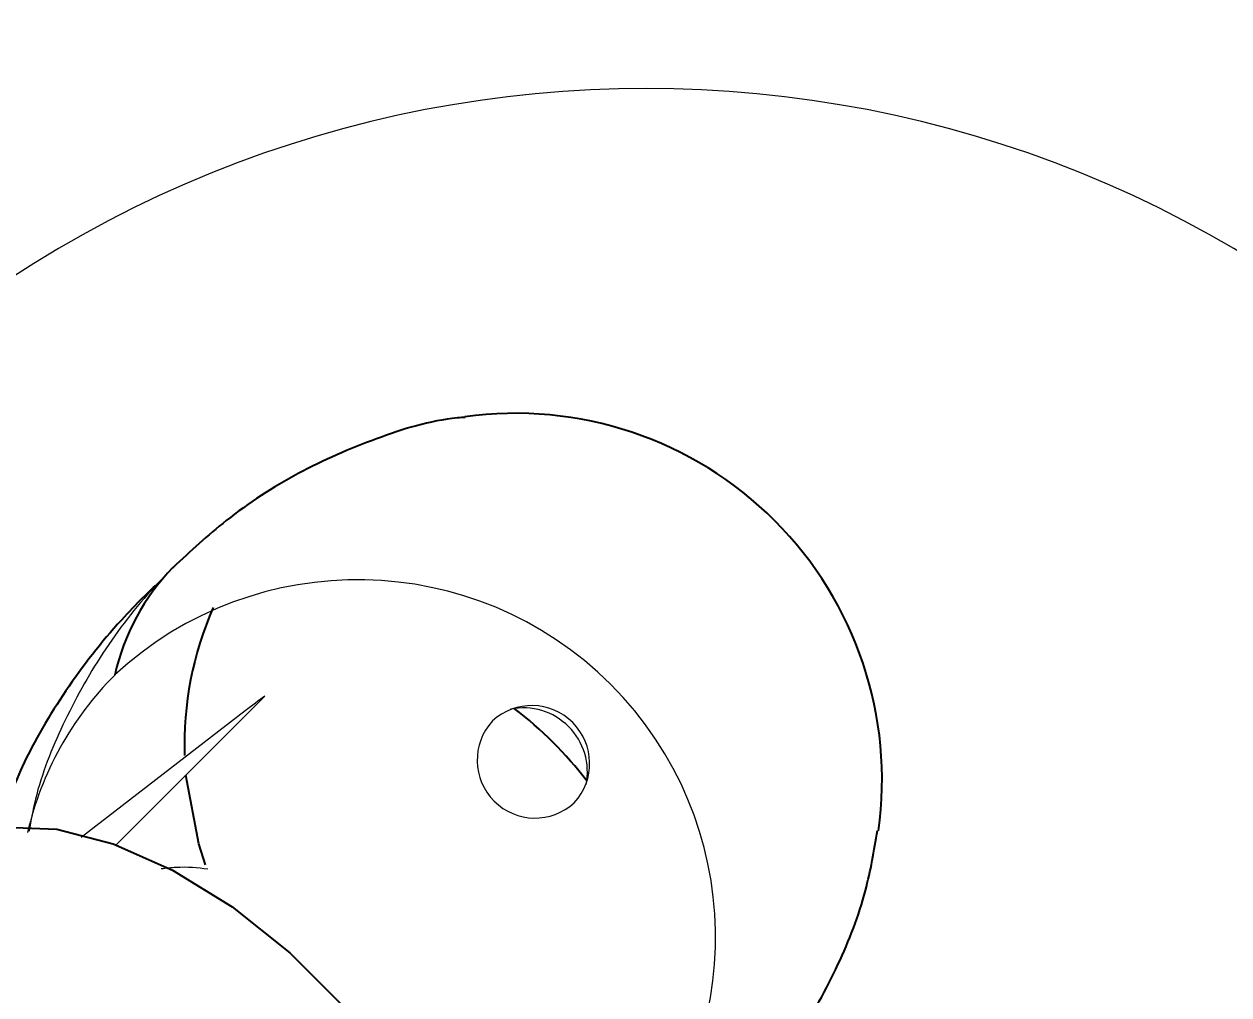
# Model space of a CAD drawing. Header units: millimetres. Extents: x -635 to 515, y -448 to 489.
# Drawn here: x 145.48 to 174.65, y -316.99 to -293.48 of the extents above; entities that cross this region are included whole.
import ezdxf

# ---------------------------------------------------------------- set-up
doc = ezdxf.new("R2010")
doc.units = ezdxf.units.MM
doc.header["$PDSIZE"] = -1
doc.dimstyles.new('ISO-25', dxfattribs={"dimtxt": 2.5, "dimasz": 2.5, "dimexe": 1.25, "dimexo": 0.625, "dimtad": 1, "dimtxsty": 'Standard', "dimcen": 2.5, "dimadec": 0, "dimazin": 0, "dimtfac": 1, "dimtmove": 0, "dimatfit": 3, "dimfxl": 0, "dimarcsym": 0})

# ---------------------------------------------------------------- blocks, each defined once
blk = doc.blocks.new('*D4')
at = {"color": 0, "lineweight": -2, "transparency": 16777216}
for p, q in [((-200.654, -72.75), (-224.205, -100.64)), ((-221.037, -102.007), (-34.947, -259.146)), ((159.588, -423.416), (-26.502, -266.277)), ((185.016, -398.421), (161.465, -426.311))]:
    blk.add_line(p, q, dxfattribs=at)
at = {"color": 0, "transparency": 16777216}
for points in [[(-220.682, -101.586), (-221.392, -102.427), (-223.56, -99.876)], [(159.943, -422.996), (159.233, -423.837), (162.11, -425.547)]]:
    blk.add_solid(points, dxfattribs=at)
at = {"layer": 'Defpoints', "color": 0, "transparency": 16777216}
for p in [(-200.009, -71.986), (-223.56, -99.876), (185.661, -397.657)]:
    blk.add_point(p, dxfattribs=at)
at = {"color": 0, "transparency": 16777216, "insert": (-30.725, -262.712), "char_height": 3.5, "attachment_point": 5}
blk.add_mtext('504,78', dxfattribs=at)

msp = doc.modelspace()

# ---------------------------------------------------------------- linework, layer by layer
at = {"color": 8, "linetype": 'Continuous', "lineweight": 25}
msp.add_line((148.627, -307.114), (148.372, -307.356), dxfattribs=at)
at = {"color": 144, "linetype": 'Continuous', "lineweight": 18}
for p, q in [((147.715, -313.358), (151.314, -309.758)), ((150.837, -310.115), (146.868, -313.183))]:
    msp.add_line(p, q, dxfattribs=at)
at = {"color": 7, "linetype": 'Continuous', "lineweight": 25, "flags": 128}
for points in [[(149.086, -306.642), (149.09, -306.638), (149.155, -306.574)], [(149.877, -313.84), (149.712, -313.331), (149.4, -311.672)], [(143.615, -313.391), (144.009, -313.182), (145.052, -312.931), (146.28, -312.981), (147.642, -313.332), (149.077, -313.967), (150.522, -314.859), (151.915, -315.969), (153.194, -317.248), (154.304, -318.641), (155.196, -320.086), (155.831, -321.521), (156.182, -322.883), (156.232, -324.111), (155.981, -325.154), (155.773, -325.547)]]:
    msp.add_lwpolyline(points, dxfattribs=at)
at = {"color": 144, "linetype": 'Continuous', "lineweight": 18}
for centre, radius, start, end in [((160.544, -323.042), 28, 315, 135), ((153.564, -315.599), 8.661, 317.1986, 132.8014), ((153.31, -314.854), 7.947, 135.1085, 166.9198), ((157.776, -311.387), 1.401, 317.2824, 132.7176), ((157.572, -311.591), 1.55, 348.4943, 101.5057), ((157.855, -311.308), 1.401, 137.2824, 312.7176)]:
    msp.add_arc(centre, radius, start, end, dxfattribs=at)
at = {"color": 7, "linetype": 'Continuous', "lineweight": 25}
for centre, radius, start, end in [((157.379, -311.784), 8.877, 352.0143, 97.9395), ((157.554, -310.915), 8.187, 156.2032, 181.9473), ((151.691, -317.472), 9.331, 37.3555, 52.6445)]:
    msp.add_arc(centre, radius, start, end, dxfattribs=at)
at = {"color": 8, "linetype": 'Continuous', "lineweight": 25}
msp.add_arc((153.038, -310.459), 5.494, 135.9977, 167.2316, dxfattribs=at)
at = {"color": 7, "linetype": 'Continuous', "lineweight": 25}
for points, knots in [([(156.165, -303.006), (156.103, -303.01), (155.361, -303.066), (153.985, -303.5), (152.094, -304.316), (150.439, -305.388), (149.509, -306.25), (149.09, -306.638)], [0, 0, 0, 0, 0.022913, 0.27325, 0.529948, 0.788133, 1, 1, 1, 1]), ([(148.365, -307.363), (148.189, -307.545), (147.505, -308.25), (146.469, -309.592), (145.45, -311.308), (145.02, -312.48), (144.831, -312.995)], [0, 0, 0, 0, 0.112788, 0.436455, 0.752346, 1, 1, 1, 1]), ([(162.525, -320.073), (162.675, -319.919), (163.299, -319.276), (164.256, -318.037), (165.219, -316.3), (165.87, -314.618), (166.064, -313.497), (166.148, -313.009)], [0, 0, 0, 0, 0.080016, 0.332714, 0.57919, 0.816943, 1, 1, 1, 1])]:
    msp.add_open_spline(points, degree=3, knots=knots, dxfattribs=at)
at = {"color": 144, "linetype": 'Continuous', "lineweight": 18}
for points, knots in [([(149.09, -306.638), (148.94, -306.793), (148.316, -307.436), (147.357, -308.674), (146.402, -310.413), (145.813, -311.874), (145.651, -312.764), (145.604, -313.023)], [0, 0, 0, 0, 0.087515, 0.363894, 0.6334684, 0.8935019, 1, 1, 1, 1]), ([(148.714, -307.033), (148.692, -307.051), (148.568, -307.152), (148.457, -307.268), (148.365, -307.363)], [0, 0, 0, 0, 0.180864, 1, 1, 1, 1]), ([(149.933, -313.945), (149.685, -313.918), (149.329, -313.879), (148.924, -313.927), (148.802, -313.941)], [0, 0, 0, 0, 0.697017, 1, 1, 1, 1])]:
    msp.add_open_spline(points, degree=3, knots=knots, dxfattribs=at)
msp.add_open_spline([(151.314, -309.758), (151.169, -309.863), (151.01, -309.982), (150.837, -310.115)], degree=3, dxfattribs=at)

# ---------------------------------------------------------------- dimensions: what is measured, and where the dimension line sits
dim = msp.add_aligned_dim(p1=(185.661, -397.657), p2=(-200.009, -71.986), distance=36.503, dimstyle='ISO-25', override={"dimtxt": 3.5, "dimasz": 3.302, "dimexe": 1, "dimexo": 1, "dimgap": 1.524, "dimtih": 1, "dimtoh": 1, "dimzin": 1, "dimadec": 2, "dimtzin": 1})
dim.commit()
dim.dimension.update_dxf_attribs({"geometry": '*D4', "text_midpoint": (-30.725, -262.712)})

doc.saveas('drawing.dxf')
